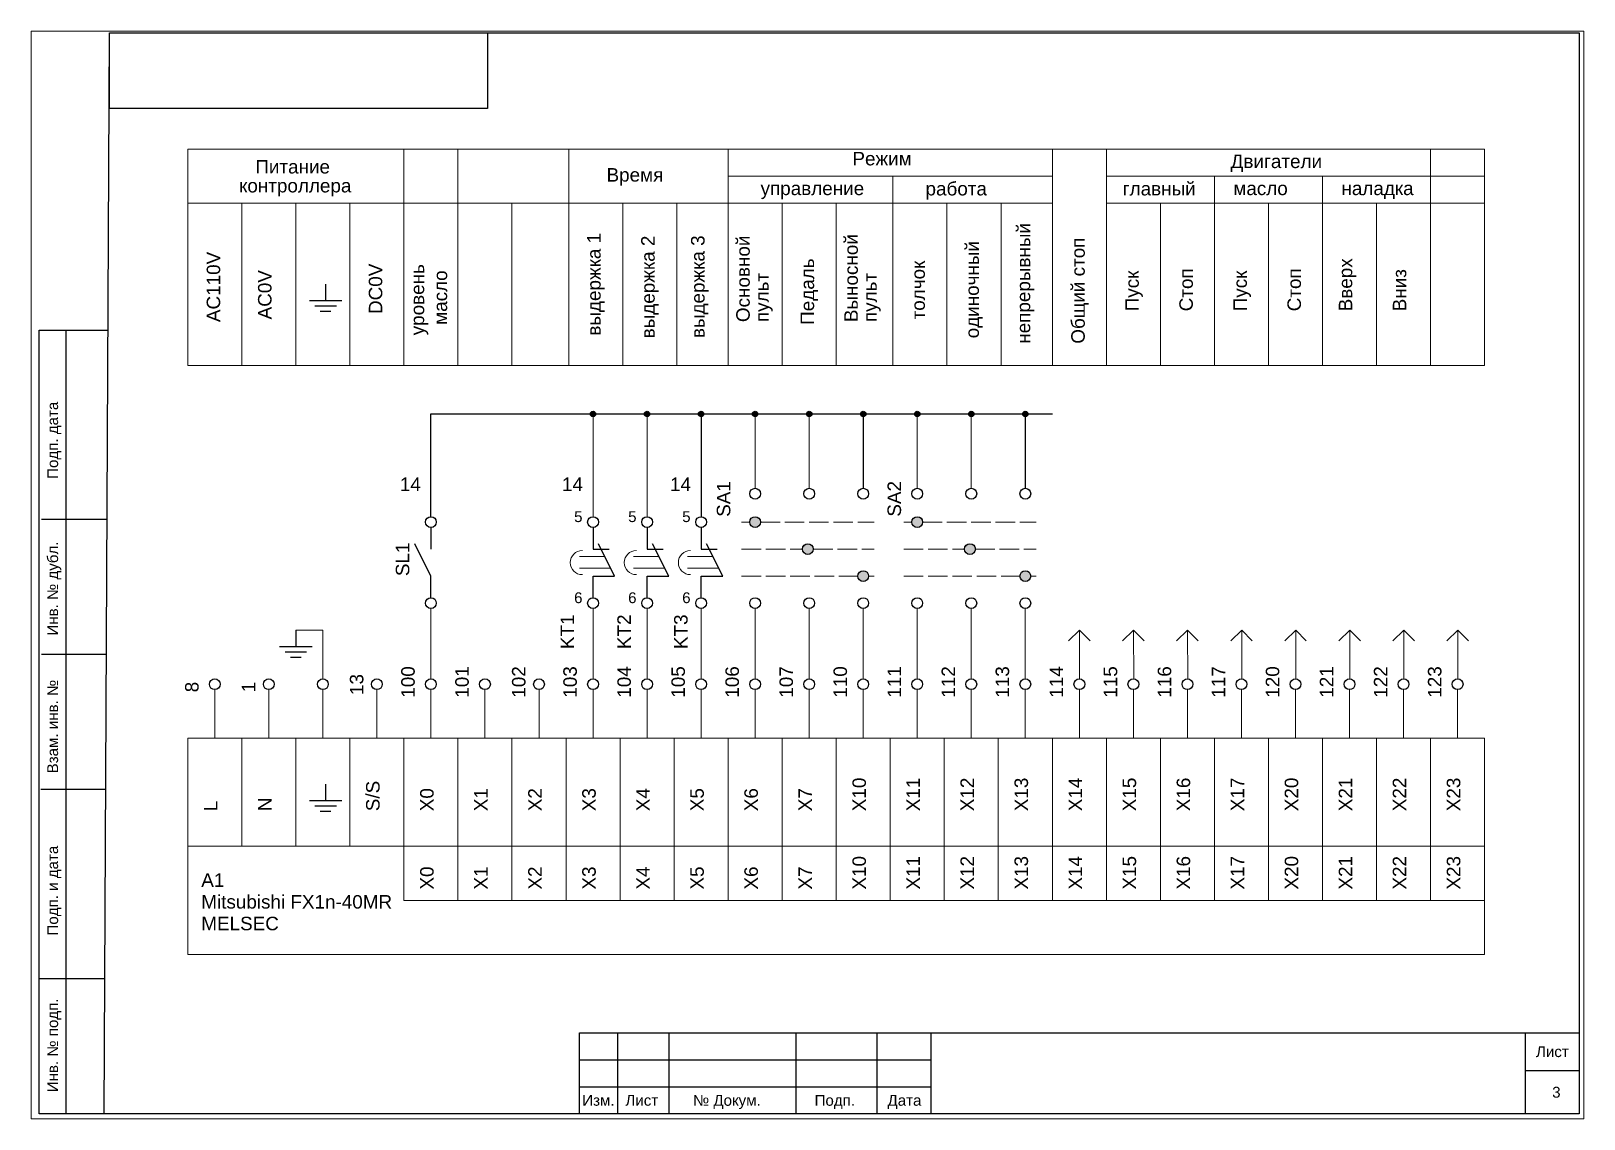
# Paper-space layout 'Лист3' of a CAD drawing. Header units: millimetres. Extents: x 0 to 287, y 0 to 201.
# The model-space entities are those that its viewports show. They can reach past a viewport. Long polylines and large blocks are cut down to what shows.
import ezdxf

# ---------------------------------------------------------------- set-up
doc = ezdxf.new("R2010")
doc.units = ezdxf.units.MM
doc.linetypes.add('ACAD_ISO02W100', pattern=[15, 12, -3])
doc.layers.add('Аппаратура', color=7, linetype='Continuous', lineweight=20)
doc.layers.add('Рамки', color=7, linetype='Continuous', lineweight=25)
doc.styles.get("Standard").update_dxf_attribs({"font": 'arial.ttf'})
pattern_1 = [(90, (30, 0), (6, -4e-16), [10, -2]), (90, (32, -2), (6, -4e-16), [6, -1.5, 3, -1.5]), (90, (34, -5), (6, -4e-16), [10, -2])]

msp = doc.modelspace()

# ---------------------------------------------------------------- hatches: boundary and pattern name
h = msp.add_hatch(color=256)
h.dxf.hatch_style = 1
h.paths.add_polyline_path([(2435.5, 3750, 1), (2434.5, 3750, 1)])
h = msp.add_hatch(color=256)
h.dxf.hatch_style = 1
h.paths.add_polyline_path([(2445.5, 3750, 1), (2444.5, 3750, 1)])
h = msp.add_hatch(color=256)
h.dxf.hatch_style = 1
h.paths.add_polyline_path([(2455.5, 3750, 1), (2454.5, 3750, 1)])
h = msp.add_hatch(color=256)
h.dxf.hatch_style = 1
h.paths.add_polyline_path([(2465.5, 3750, 1), (2464.5, 3750, 1)])
h = msp.add_hatch(color=256)
h.dxf.hatch_style = 1
h.paths.add_polyline_path([(2475.5, 3750, 1), (2474.5, 3750, 1)])
h = msp.add_hatch(color=256)
h.dxf.hatch_style = 1
h.paths.add_polyline_path([(2485.5, 3750, 1), (2484.5, 3750, 1)])
h = msp.add_hatch(color=256)
h.dxf.hatch_style = 1
h.paths.add_polyline_path([(2495.5, 3750, 1), (2494.5, 3750, 1)])
h = msp.add_hatch(color=256)
h.dxf.hatch_style = 1
h.paths.add_polyline_path([(2505.5, 3750, 1), (2504.5, 3750, 1)])
h = msp.add_hatch(color=256)
h.dxf.hatch_style = 1
h.paths.add_polyline_path([(2515.5, 3750, 1), (2514.5, 3750, 1)])
at = {"layer": 'Аппаратура'}
h = msp.add_hatch(dxfattribs=at)
h.set_pattern_fill('GOST_WOOD')
h.paths.add_polyline_path([(2464, 3730), (2466, 3730, 1)])
h.paths.add_polyline_path([(2466, 3730), (2464, 3730, 1)])
h.paths.add_polyline_path([(2475.75, 3725), (2473.75, 3725, 1)])
h.paths.add_polyline_path([(2473.75, 3725), (2475.75, 3725, 1)])
h = msp.add_hatch(dxfattribs=at)
h.set_pattern_fill('GOST_WOOD')
h.paths.add_polyline_path([(2466, 3730), (2464, 3730, 1)])
h.paths.add_polyline_path([(2464, 3730), (2466, 3730, 1)])
h.paths.add_polyline_path([(2473.75, 3725), (2475.75, 3725, 1)])
h = msp.add_hatch(dxfattribs=at)
h.set_pattern_fill('GOST_WOOD')
h.paths.add_polyline_path([(2466, 3730, 1), (2464, 3730, 1)])
h.paths.add_polyline_path([(2475.75, 3725, 1), (2473.75, 3725, 1)])
h = msp.add_hatch(color=256, dxfattribs=at)
h.dxf.hatch_style = 1
h.set_gradient(color1=(255, 255, 255), tint=1)
h.paths.add_polyline_path([(2466, 3730, 1), (2464, 3730, 1)])
h.paths.add_polyline_path([(2473.75, 3725, 1), (2475.75, 3725, 1)])
h.paths.add_polyline_path([(2486, 3720, 1), (2484, 3720, 1)])
h = msp.add_hatch(dxfattribs=at)
h.set_pattern_fill('GOST_WOOD')
h.set_pattern_definition(pattern_1)
h.paths.add_polyline_path([(2496, 3730), (2494, 3730, 1)])
h.paths.add_polyline_path([(2494, 3730), (2496, 3730, 1)])
h.paths.add_polyline_path([(2503.75, 3725), (2505.75, 3725, 1)])
h = msp.add_hatch(dxfattribs=at)
h.set_pattern_fill('GOST_WOOD')
h.set_pattern_definition(pattern_1)
h.paths.add_polyline_path([(2494, 3730), (2496, 3730, 1)])
h.paths.add_polyline_path([(2496, 3730), (2494, 3730, 1)])
h.paths.add_polyline_path([(2505.75, 3725), (2503.75, 3725, 1)])
h.paths.add_polyline_path([(2503.75, 3725), (2505.75, 3725, 1)])
h = msp.add_hatch(dxfattribs=at)
h.set_pattern_fill('GOST_WOOD')
h.set_pattern_definition(pattern_1)
h.paths.add_polyline_path([(2496, 3730, 1), (2494, 3730, 1)])
h.paths.add_polyline_path([(2505.75, 3725, 1), (2503.75, 3725, 1)])
h = msp.add_hatch(color=256, dxfattribs=at)
h.dxf.hatch_style = 1
h.set_gradient(color1=(255, 255, 255), tint=1)
h.paths.add_polyline_path([(2496, 3730, 1), (2494, 3730, 1)])
h.paths.add_polyline_path([(2503.75, 3725, 1), (2505.75, 3725, 1)])
h.paths.add_polyline_path([(2516, 3720, 1), (2514, 3720, 1)])

# ---------------------------------------------------------------- linework, layer by layer
for p, q in [((2385.5, 3774), (2385.5, 3771)), ((2382.5, 3771), (2388.5, 3771)), ((2383.5, 3770), (2387.5, 3770)), ((2384.5, 3769), (2386.5, 3769)), ((2455, 3750.5), (2455, 3731)), ((2405, 3731), (2405, 3750)), ((2405, 3750), (2520, 3750)), ((2485, 3750), (2485, 3736.25)), ((2515, 3750), (2515, 3736.25)), ((2405, 3729), (2405, 3725)), ((2435, 3729), (2435, 3725)), ((2445, 3729), (2445, 3725)), ((2455, 3729), (2455, 3725)), ((2405, 3720), (2402, 3726)), ((2435, 3725), (2438, 3725)), ((2439, 3720), (2436, 3726)), ((2445, 3725), (2448, 3725)), ((2449, 3720), (2446, 3726)), ((2455, 3725), (2458, 3725)), ((2459, 3720), (2456, 3726)), ((2405, 3716), (2405, 3720)), ((2435, 3716), (2435, 3720)), ((2435, 3720), (2439, 3720)), ((2445, 3716), (2445, 3720)), ((2445, 3720), (2449, 3720)), ((2455, 3716), (2455, 3720)), ((2455, 3720), (2459, 3720)), ((2380, 3710), (2380, 3707)), ((2377, 3707), (2383, 3707)), ((2378, 3706), (2382, 3706)), ((2379, 3705), (2381, 3705)), ((2385.5, 3681.5), (2385.5, 3678.5)), ((2382.5, 3678.5), (2388.5, 3678.5)), ((2383.5, 3677.5), (2387.5, 3677.5)), ((2384.5, 3676.5), (2386.5, 3676.5))]:
    msp.add_line(p, q)
for centre, radius in [((2435, 3750), 0.5), ((2445, 3750), 0.5), ((2455, 3750), 0.5), ((2465, 3750), 0.5), ((2475, 3750), 0.5), ((2485, 3750), 0.5), ((2495, 3750), 0.5), ((2505, 3750), 0.5), ((2515, 3750), 0.5), ((2465, 3735.25), 1), ((2475, 3735.25), 1), ((2485, 3735.25), 1), ((2495, 3735.25), 1), ((2505, 3735.25), 1), ((2515, 3735.25), 1), ((2405, 3730), 1), ((2435, 3730), 1), ((2445, 3730), 1), ((2455, 3730), 1), ((2465, 3730), 1), ((2495, 3730), 1), ((2474.75, 3725), 1), ((2504.75, 3725), 1), ((2485, 3720), 1), ((2515, 3720), 1), ((2405, 3715), 1), ((2435, 3715), 1), ((2445, 3715), 1), ((2455, 3715), 1), ((2465, 3715), 1), ((2475, 3715), 1), ((2485, 3715), 1), ((2495, 3715), 1), ((2505, 3715), 1), ((2515, 3715), 1), ((2365, 3700), 1), ((2375, 3700), 1), ((2385, 3700), 1), ((2395, 3700), 1), ((2405, 3700), 1), ((2415, 3700), 1), ((2425, 3700), 1), ((2435, 3700), 1), ((2445, 3700), 1), ((2455, 3700), 1), ((2465, 3700), 1), ((2475, 3700), 1), ((2485, 3700), 1), ((2495, 3700), 1), ((2505, 3700), 1), ((2515, 3700), 1), ((2525, 3700), 1), ((2535, 3700), 1), ((2545, 3700), 1), ((2555, 3700), 1), ((2565, 3700), 1), ((2575, 3700), 1), ((2585, 3700), 1), ((2595, 3700), 1)]:
    msp.add_circle(centre, radius)
for p, q in [((2460, 3799), (2360, 3799)), ((2360, 3759), (2360, 3799)), ((2400, 3799), (2400, 3789)), ((2410, 3759), (2410, 3799)), ((2430.5, 3799), (2430.5, 3789)), ((2460, 3799), (2460, 3789)), ((2600, 3799), (2460, 3799)), ((2460, 3789), (2460, 3799)), ((2520, 3789), (2520, 3799)), ((2530, 3789), (2530, 3799)), ((2590, 3759), (2590, 3799)), ((2600, 3759), (2600, 3799)), ((2460, 3794), (2520, 3794)), ((2490.5, 3794), (2490.5, 3789)), ((2530, 3794), (2600, 3794)), ((2550, 3759), (2550, 3794)), ((2570, 3759), (2570, 3794)), ((2360, 3789), (2460, 3789)), ((2370, 3759), (2370, 3789)), ((2380, 3759), (2380, 3789)), ((2390, 3759), (2390, 3789)), ((2400, 3789), (2400, 3759)), ((2400, 3759), (2400, 3789)), ((2420, 3759), (2420, 3789)), ((2430.5, 3759), (2430.5, 3789)), ((2440.5, 3759), (2440.5, 3789)), ((2450.5, 3759), (2450.5, 3789)), ((2460, 3789), (2520, 3789)), ((2460, 3789), (2460, 3759)), ((2460, 3759), (2460, 3789)), ((2470, 3759), (2470, 3789)), ((2480, 3759), (2480, 3789)), ((2490.5, 3759), (2490.5, 3789)), ((2500.5, 3759), (2500.5, 3789)), ((2510.5, 3759), (2510.5, 3789)), ((2520, 3759), (2520, 3789)), ((2520, 3759), (2520, 3789)), ((2530, 3759), (2530, 3789)), ((2530, 3789), (2600, 3789)), ((2540, 3759), (2540, 3789)), ((2560, 3759), (2560, 3789)), ((2580, 3759), (2580, 3789)), ((2360, 3759), (2460, 3759)), ((2460, 3759), (2600, 3759)), ((2435, 3731), (2435, 3750)), ((2445, 3731), (2445, 3750)), ((2465, 3736.25), (2465, 3750)), ((2475, 3736.25), (2475, 3750)), ((2495, 3736.25), (2495, 3750)), ((2505, 3736.25), (2505, 3750)), ((2437.2, 3723.6), (2432.5, 3723.6)), ((2447.2, 3723.6), (2442.5, 3723.6)), ((2457.2, 3723.6), (2452.5, 3723.6)), ((2438.25, 3721.5), (2432.5, 3721.5)), ((2448.25, 3721.5), (2442.5, 3721.5)), ((2458.25, 3721.5), (2452.5, 3721.5)), ((2405, 3714), (2405, 3701)), ((2435, 3714), (2435, 3701)), ((2445, 3714), (2445, 3701)), ((2455, 3714), (2455, 3701)), ((2465, 3714), (2465, 3701)), ((2475, 3714), (2475, 3701)), ((2485, 3714), (2485, 3701)), ((2495, 3714), (2495, 3701)), ((2505, 3714), (2505, 3701)), ((2515, 3714), (2515, 3701)), ((2385, 3710), (2380, 3710)), ((2385, 3701), (2385, 3710)), ((2525.04, 3710), (2523, 3708)), ((2525.04, 3710), (2525.05, 3700.89)), ((2525.04, 3710), (2527, 3708)), ((2535.04, 3710), (2533, 3708)), ((2535.04, 3710), (2535.05, 3700.89)), ((2535.04, 3710), (2537, 3708)), ((2545.04, 3710), (2543, 3708)), ((2545.04, 3710), (2545.05, 3700.89)), ((2545.04, 3710), (2547, 3708)), ((2555.04, 3710), (2553, 3708)), ((2555.04, 3710), (2555.05, 3700.89)), ((2555.04, 3710), (2557, 3708)), ((2565.04, 3710), (2563, 3708)), ((2565.04, 3710), (2565.05, 3700.89)), ((2565.04, 3710), (2567, 3708)), ((2575.04, 3710), (2573, 3708)), ((2575.04, 3710), (2575.05, 3700.89)), ((2575.04, 3710), (2577, 3708)), ((2585.04, 3710), (2583, 3708)), ((2585.04, 3710), (2585.05, 3700.89)), ((2585.04, 3710), (2587, 3708)), ((2595.04, 3710), (2593, 3708)), ((2595.04, 3710), (2595.05, 3700.89)), ((2595.04, 3710), (2597, 3708)), ((2365, 3690), (2365, 3699)), ((2375, 3690), (2375, 3699)), ((2385, 3690), (2385, 3699)), ((2395, 3690), (2395, 3699)), ((2405, 3690), (2405, 3699)), ((2415, 3690), (2415, 3699)), ((2425, 3690), (2425, 3699)), ((2435, 3690), (2435, 3699)), ((2445, 3690), (2445, 3699)), ((2455, 3690), (2455, 3699)), ((2465, 3690), (2465, 3699)), ((2475, 3690), (2475, 3699)), ((2485, 3690), (2485, 3699)), ((2495, 3690), (2495, 3699)), ((2505, 3690), (2505, 3699)), ((2515, 3690), (2515, 3699)), ((2525, 3690), (2525, 3699)), ((2535, 3690), (2535, 3699)), ((2545, 3690), (2545, 3699)), ((2555, 3690), (2555, 3699)), ((2565, 3690), (2565, 3699)), ((2575, 3690), (2575, 3699)), ((2585, 3690), (2585, 3699)), ((2595, 3690), (2595, 3699))]:
    msp.add_line(p, q, dxfattribs=at)
at = {"layer": 'Аппаратура', "linetype": 'ACAD_ISO02W100', "ltscale": 0.3}
for p, q in [((2462.5, 3730), (2464, 3730)), ((2466, 3730), (2487, 3730)), ((2492.5, 3730), (2494, 3730)), ((2496, 3730), (2517, 3730)), ((2462.5, 3725), (2473.75, 3725)), ((2475.75, 3725), (2487, 3725)), ((2492.5, 3725), (2503.75, 3725)), ((2505.75, 3725), (2517, 3725)), ((2462.5, 3720), (2484, 3720)), ((2486, 3720), (2487, 3720)), ((2492.5, 3720), (2514, 3720)), ((2516, 3720), (2517, 3720))]:
    msp.add_line(p, q, dxfattribs=at)
at = {"layer": 'Аппаратура'}
for points in [[(2360, 3670), (2370, 3670), (2370, 3690), (2360, 3690)], [(2370, 3670), (2380, 3670), (2380, 3690), (2370, 3690)], [(2380, 3670), (2390, 3670), (2390, 3690), (2380, 3690)], [(2390, 3670), (2400, 3670), (2400, 3690), (2390, 3690)], [(2400, 3670), (2410, 3670), (2410, 3690), (2400, 3690)], [(2410, 3670), (2420, 3670), (2420, 3690), (2410, 3690)], [(2420, 3670), (2430, 3670), (2430, 3690), (2420, 3690)], [(2430, 3670), (2440, 3670), (2440, 3690), (2430, 3690)], [(2440, 3670), (2450, 3670), (2450, 3690), (2440, 3690)], [(2450, 3670), (2460, 3670), (2460, 3690), (2450, 3690)], [(2460, 3670), (2470, 3670), (2470, 3690), (2460, 3690)], [(2470, 3670), (2480, 3670), (2480, 3690), (2470, 3690)], [(2480, 3670), (2490, 3670), (2490, 3690), (2480, 3690)], [(2490, 3670), (2500, 3670), (2500, 3690), (2490, 3690)], [(2500, 3670), (2510, 3670), (2510, 3690), (2500, 3690)], [(2510, 3670), (2520, 3670), (2520, 3690), (2510, 3690)], [(2520, 3670), (2530, 3670), (2530, 3690), (2520, 3690)], [(2530, 3670), (2540, 3670), (2540, 3690), (2530, 3690)], [(2540, 3670), (2550, 3670), (2550, 3690), (2540, 3690)], [(2550, 3670), (2560, 3670), (2560, 3690), (2550, 3690)], [(2560, 3670), (2570, 3670), (2570, 3690), (2560, 3690)], [(2570, 3670), (2580, 3670), (2580, 3690), (2570, 3690)], [(2580, 3670), (2590, 3670), (2590, 3690), (2580, 3690)], [(2590, 3670), (2600, 3670), (2600, 3690), (2590, 3690)], [(2360, 3670), (2600, 3670), (2600, 3650), (2360, 3650)], [(2400, 3660), (2410, 3660), (2410, 3670), (2400, 3670)], [(2410, 3660), (2420, 3660), (2420, 3670), (2410, 3670)], [(2420, 3660), (2430, 3660), (2430, 3670), (2420, 3670)], [(2430, 3660), (2440, 3660), (2440, 3670), (2430, 3670)], [(2440, 3660), (2450, 3660), (2450, 3670), (2440, 3670)], [(2450, 3660), (2460, 3660), (2460, 3670), (2450, 3670)], [(2460, 3660), (2470, 3660), (2470, 3670), (2460, 3670)], [(2470, 3660), (2480, 3660), (2480, 3670), (2470, 3670)], [(2480, 3660), (2490, 3660), (2490, 3670), (2480, 3670)], [(2490, 3660), (2500, 3660), (2500, 3670), (2490, 3670)], [(2500, 3660), (2510, 3660), (2510, 3670), (2500, 3670)], [(2510, 3660), (2520, 3660), (2520, 3670), (2510, 3670)], [(2520, 3660), (2530, 3660), (2530, 3670), (2520, 3670)], [(2530, 3660), (2540, 3660), (2540, 3670), (2530, 3670)], [(2540, 3660), (2550, 3660), (2550, 3670), (2540, 3670)], [(2550, 3660), (2560, 3660), (2560, 3670), (2550, 3670)], [(2560, 3660), (2570, 3660), (2570, 3670), (2560, 3670)], [(2570, 3660), (2580, 3660), (2580, 3670), (2570, 3670)], [(2580, 3660), (2590, 3660), (2590, 3670), (2580, 3670)], [(2590, 3660), (2600, 3660), (2600, 3670), (2590, 3670)]]:
    msp.add_lwpolyline(points, close=True, dxfattribs=at)
for centre in [(2433.02, 3722.5), (2443.02, 3722.5), (2453.02, 3722.5)]:
    msp.add_arc(centre, 2.23, 90, 270, dxfattribs=at)
at = {"layer": 'Рамки'}
for p, q in [((2344.5, 3620.5), (2345.5, 3820.5)), ((2345.5, 3820.5), (2617.5, 3820.5)), ((2617.5, 3820.5), (2617.5, 3620.5)), ((2332.5, 3765.5), (2345.22, 3765.5)), ((2332.5, 3620.5), (2332.5, 3765.5)), ((2337.5, 3620.5), (2337.5, 3765.5)), ((2344.92, 3730.5), (2332.92, 3730.5)), ((2344.92, 3705.5), (2332.92, 3705.5)), ((2344.8, 3680.5), (2332.8, 3680.5)), ((2344.62, 3645.5), (2332.62, 3645.5)), ((2344.62, 3645.5), (2332.62, 3645.5)), ((2344.62, 3645.5), (2332.62, 3645.5)), ((2439.5, 3635.5), (2439.5, 3620.5)), ((2449, 3635.5), (2449, 3620.5)), ((2472.5, 3635.5), (2472.5, 3620.5)), ((2487.5, 3635.5), (2487.5, 3620.5)), ((2607.5, 3635.5), (2607.5, 3620.5)), ((2432.5, 3630.5), (2497.5, 3630.5)), ((2607.5, 3628.5), (2617.5, 3628.5)), ((2432.5, 3625.5), (2497.5, 3625.5)), ((2344.5, 3620.5), (2332.5, 3620.5)), ((2617.5, 3620.5), (2344.5, 3620.5))]:
    msp.add_line(p, q, dxfattribs=at)
for points in [[(2345.5, 3820.5), (2415.5, 3820.5), (2415.5, 3806.5), (2345.5, 3806.5)], [(2432.5, 3620.5), (2432.5, 3635.5), (2617.5, 3635.5), (2617.5, 3620.5)], [(2432.5, 3635.5), (2497.5, 3635.5), (2497.5, 3620.5), (2432.5, 3620.5)]]:
    msp.add_lwpolyline(points, close=True, dxfattribs=at)

# ---------------------------------------------------------------- texts
for s, height, p in [('Питание', 2.5, (2372.5, 3794.5)), ('Режим', 2.5, (2483, 3796)), ('Двигатели', 2.5, (2553, 3795.5)), ('Время', 2.5, (2437.5, 3793)), ('контроллера', 2.5, (2369.5, 3791)), ('управление', 2.5, (2466, 3790.5)), ('работа', 2.5, (2496.53, 3790.44)), ('главный', 2.5, (2533.03, 3790.44)), ('масло', 2.5, (2553.5, 3790.5)), ('наладка', 2.5, (2573.5, 3790.5)), ('14', 2.5, (2399.25, 3735.75)), ('14', 2.5, (2429.25, 3735.75)), ('14', 2.5, (2449.25, 3735.75)), ('5', 2, (2431.5, 3730)), ('5', 2, (2441.5, 3730)), ('5', 2, (2451.5, 3730)), ('6', 2, (2431.5, 3715)), ('6', 2, (2441.5, 3715)), ('6', 2, (2451.5, 3715)), ('A1', 2.5, (2362.5, 3662.5)), ('Mitsubishi FX1n-40MR', 2.5, (2362.5, 3658.48)), ('MELSEC', 2.5, (2362.5, 3654.47))]:
    msp.add_text(s, height=height).set_placement(p)
for s, p in [('непрерывный', (2515.91, 3763)), ('выдержка 1', (2436.41, 3764.5)), ('выдержка 2', (2446.41, 3764)), ('выдержка 3', (2455.64, 3764.04)), ('Основной', (2464, 3767)), ('Выносной', (2484, 3767)), ('Общий стоп', (2526, 3763)), ('AC110V', (2366, 3767)), ('одиночный', (2506.41, 3764)), ('AC0V', (2375.5, 3767.5)), ('DC0V', (2396, 3768.5)), ('уровень', (2403.75, 3764.56)), ('масло', (2408, 3766.5)), ('Педаль', (2475.91, 3766.5)), ('толчок', (2496.41, 3767.5)), ('Пуск', (2536, 3769)), ('Стоп', (2546, 3769)), ('Пуск', (2556, 3769)), ('Стоп', (2566, 3769)), ('Вверх', (2575.5, 3769)), ('Вниз', (2585.5, 3769)), ('пульт', (2467.5, 3767)), ('пульт', (2487.5, 3767)), ('SA1', (2460.41, 3730.97)), ('SA2', (2492, 3731)), ('SL1', (2401, 3720)), ('KT1', (2431.5, 3706.5)), ('KT2', (2442, 3706.5)), ('KT3', (2452.5, 3706.5)), ('13', (2392.5, 3698)), ('100', (2402, 3697.5)), ('101', (2412, 3697.5)), ('102', (2422.5, 3697.5)), ('103', (2432, 3697.5)), ('104', (2442, 3697.5)), ('105', (2452, 3697.5)), ('106', (2462, 3697.5)), ('107', (2472, 3697.5)), ('110', (2482, 3697.5)), ('111', (2492, 3697.5)), ('112', (2502, 3697.5)), ('113', (2512, 3697.5)), ('114', (2522, 3697.5)), ('115', (2532, 3697.5)), ('116', (2542, 3697.5)), ('117', (2552, 3697.5)), ('120', (2562, 3697.5)), ('121', (2572, 3697.5)), ('122', (2582, 3697.5)), ('123', (2592, 3697.5)), ('8', (2362, 3698.5)), ('1', (2372.5, 3698.5)), ('S/S', (2395.5, 3676.5)), ('X10', (2485.5, 3676.5)), ('X11', (2495.5, 3676.5)), ('X12', (2505.5, 3676.5)), ('X13', (2515.5, 3676.5)), ('X14', (2525.5, 3676.5)), ('X15', (2535.5, 3676.5)), ('X16', (2545.5, 3676.5)), ('X17', (2555.5, 3676.5)), ('X20', (2565.5, 3676.5)), ('X21', (2575.5, 3676.5)), ('X22', (2585.5, 3676.5)), ('X23', (2595.5, 3676.5)), ('N', (2375.5, 3676.5)), ('X0', (2405.5, 3676.5)), ('X1', (2415.5, 3676.5)), ('X2', (2425.5, 3676.5)), ('X3', (2435.5, 3676.5)), ('X4', (2445.5, 3676.5)), ('X5', (2455.5, 3676.5)), ('X6', (2465.5, 3676.5)), ('X7', (2475.5, 3676.5)), ('L', (2365.5, 3676.5)), ('X10', (2485.5, 3662)), ('X11', (2495.5, 3662)), ('X12', (2505.5, 3662)), ('X13', (2515.5, 3662)), ('X14', (2525.5, 3662)), ('X15', (2535.5, 3662)), ('X16', (2545.5, 3662)), ('X17', (2555.5, 3662)), ('X20', (2565.5, 3662)), ('X21', (2575.5, 3662)), ('X22', (2585.5, 3662)), ('X23', (2595.5, 3662)), ('X0', (2405.5, 3662)), ('X1', (2415.5, 3662)), ('X2', (2425.5, 3662)), ('X3', (2435.5, 3662)), ('X4', (2445.5, 3662)), ('X5', (2455.5, 3662)), ('X6', (2465.5, 3662)), ('X7', (2475.5, 3662))]:
    msp.add_text(s, height=2.5, rotation=90).set_placement(p)
for s, p in [('Подп. дата', (2336, 3738)), ('Инв. № дубл.', (2336, 3709)), ('Взам. инв. №', (2336, 3683.5)), ('Подп. и дата', (2336, 3653.5)), ('Инв. № подп.', (2336, 3624.5))]:
    msp.add_text(s, height=2, rotation=90, dxfattribs=at).set_placement(p)
for s, p in [('Лист', (2609.5, 3631)), ('Изм.', (2433, 3622)), ('Лист', (2441, 3622)), ('№ Докум.', (2453.5, 3622)), ('Подп.', (2476, 3622)), ('Дата', (2489.5, 3622)), ('3', (2612.5, 3623.5))]:
    msp.add_text(s, height=2, dxfattribs=at).set_placement(p)

psp = doc.layouts.new('Лист3')

# ---------------------------------------------------------------- viewports
at = {"layer": 'Аппаратура'}
psp.add_viewport(center=(143.64, 100.81), size=(287.38, 201.2967), view_center_point=(2474.69, 3720.21), view_height=201.2967, dxfattribs=at)

doc.saveas('drawing.dxf')
